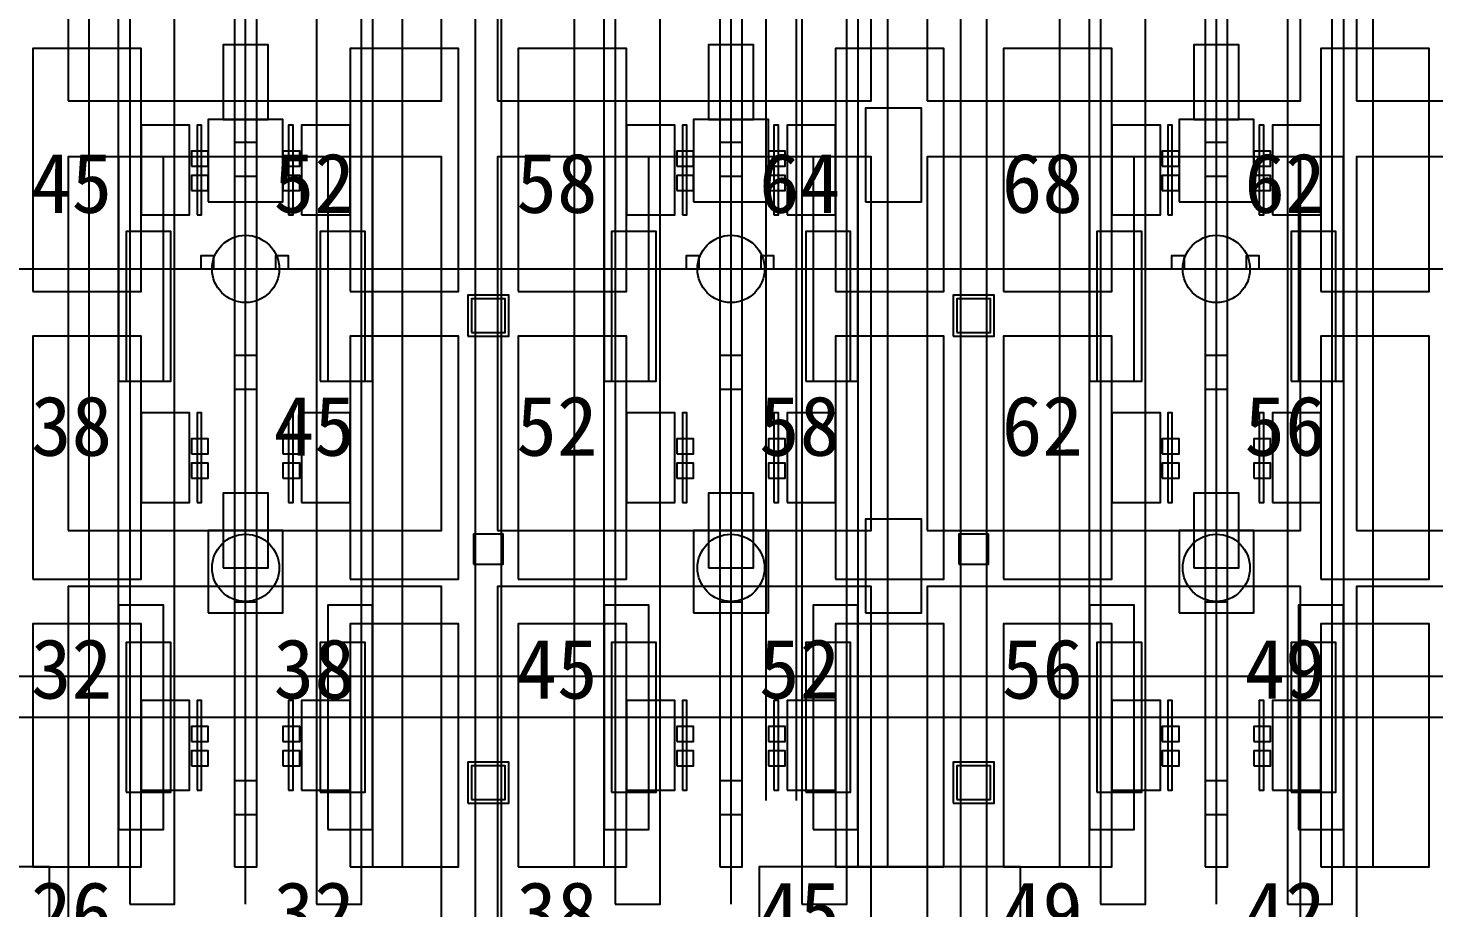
# Model space of a CAD drawing. Header units: metres. Extents: x -1640 to 1560, y -268 to 2338.
# Drawn here: x -234.57 to -196.93, y 889.9 to 913.44 of the extents above; entities that cross this region are included whole.
import ezdxf

# ---------------------------------------------------------------- set-up
doc = ezdxf.new("R2010")
doc.units = ezdxf.units.M
for name, color, linetype in [('1F_CHL', 4, 'Continuous'), ('1F_EHS_GAS_DETECTOR', 6, 'Continuous'), ('1F_PUMP', 2, 'Continuous'), ('1F_SCR', 3, 'Continuous'), ('1F_STRUCT_COLUMN', 8, 'Continuous'), ('2F_CSF_LATERAL_RACK_CONCEPT', 9, 'Continuous'), ('2F_EHS_GAS_DETECTOR', 6, 'Continuous'), ('2F_RFG', 5, 'Continuous'), ('2F_STRUCT_COLUMN', 8, 'Continuous'), ('2F_VMB', 6, 'Continuous'), ('3F_CLEANROOM_OVERHEAD_PIPE_DUCT_CONCEPT', 9, 'Continuous'), ('3F_CVD', 3, 'Continuous'), ('3F_EHS_EGRESS_DIST_M', 2, 'Continuous'), ('3F_FOUP', 5, 'Continuous'), ('3F_OHT', 9, 'Continuous'), ('3F_OHTV', 1, 'Continuous'), ('3F_STRUCT_COLUMN', 8, 'Continuous'), ('3F_TBAR', 6, 'Continuous'), ('4F_FFU', 1, 'Continuous'), ('4F_STRUCT_PLENUM_TRUSS_CONCEPT', 9, 'Continuous'), ('5F_CHL', 4, 'Continuous'), ('5F_EHS_GAS_DETECTOR', 6, 'Continuous'), ('5F_PUMP', 2, 'Continuous'), ('5F_SCR', 3, 'Continuous'), ('5F_STRUCT_COLUMN', 8, 'Continuous'), ('6F_CSF_LATERAL_RACK_CONCEPT', 9, 'Continuous'), ('6F_EHS_GAS_DETECTOR', 6, 'Continuous'), ('6F_RFG', 5, 'Continuous'), ('6F_STRUCT_COLUMN', 8, 'Continuous'), ('6F_VMB', 6, 'Continuous'), ('7F_CLEANROOM_OVERHEAD_PIPE_DUCT_CONCEPT', 9, 'Continuous'), ('7F_CVD', 3, 'Continuous'), ('7F_EHS_EGRESS_DIST_M', 2, 'Continuous'), ('7F_FOUP', 5, 'Continuous'), ('7F_OHT', 9, 'Continuous'), ('7F_OHTV', 1, 'Continuous'), ('7F_STRUCT_COLUMN', 8, 'Continuous'), ('7F_TBAR', 6, 'Continuous'), ('8F_FFU', 1, 'Continuous'), ('8F_STRUCT_PLENUM_TRUSS_CONCEPT', 9, 'Continuous'), ('EHS_GAS_SUPPLY', 3, 'Continuous'), ('EHS_PROCESS_EXHAUST', 1, 'Continuous'), ('EHS_TREATED_EXHAUST', 30, 'Continuous'), ('RF_RSC', 4, 'Continuous'), ('UTIL_GAS.SPEC_CONCEPT', 3, 'Continuous'), ('UTIL_PCW.R_CONCEPT', 1, 'Continuous'), ('UTIL_PCW.S_CONCEPT', 6, 'Continuous'), ('UTIL_UPW.R_CONCEPT', 2, 'Continuous'), ('UTIL_UPW.S_CONCEPT', 1, 'Continuous')]:
    doc.layers.add(name, color=color, linetype=linetype)

msp = doc.modelspace()

# ---------------------------------------------------------------- linework, layer by layer
at = {"layer": '1F_CHL'}
for points in [[(-212.15, 908.8), (-210.65, 908.8), (-210.65, 911.3), (-212.15, 911.3)], [(-212.15, 897.8), (-210.65, 897.8), (-210.65, 900.3), (-212.15, 900.3)]]:
    msp.add_lwpolyline(points, close=True, dxfattribs=at)
at = {"layer": '1F_EHS_GAS_DETECTOR'}
for centre in [(-228.75, 899), (-215.75, 899), (-202.75, 899)]:
    msp.add_circle(centre, 0.9, dxfattribs=at)
at = {"layer": '1F_PUMP'}
for points in [[(-231.95, 904), (-230.75, 904), (-230.75, 908), (-231.95, 908)], [(-226.75, 904), (-225.55, 904), (-225.55, 908), (-226.75, 908)], [(-218.95, 904), (-217.75, 904), (-217.75, 908), (-218.95, 908)], [(-213.75, 904), (-212.55, 904), (-212.55, 908), (-213.75, 908)], [(-205.95, 904), (-204.75, 904), (-204.75, 908), (-205.95, 908)], [(-200.75, 904), (-199.55, 904), (-199.55, 908), (-200.75, 908)], [(-231.95, 893), (-230.75, 893), (-230.75, 897), (-231.95, 897)], [(-226.75, 893), (-225.55, 893), (-225.55, 897), (-226.75, 897)], [(-218.95, 893), (-217.75, 893), (-217.75, 897), (-218.95, 897)], [(-213.75, 893), (-212.55, 893), (-212.55, 897), (-213.75, 897)], [(-205.95, 893), (-204.75, 893), (-204.75, 897), (-205.95, 897)], [(-200.75, 893), (-199.55, 893), (-199.55, 897), (-200.75, 897)]]:
    msp.add_lwpolyline(points, close=True, dxfattribs=at)
at = {"layer": '1F_SCR'}
for points in [[(-229.75, 908.8), (-227.75, 908.8), (-227.75, 911), (-229.75, 911)], [(-216.75, 908.8), (-214.75, 908.8), (-214.75, 911), (-216.75, 911)], [(-203.75, 908.8), (-201.75, 908.8), (-201.75, 911), (-203.75, 911)], [(-229.75, 897.8), (-227.75, 897.8), (-227.75, 900), (-229.75, 900)], [(-216.75, 897.8), (-214.75, 897.8), (-214.75, 900), (-216.75, 900)], [(-203.75, 897.8), (-201.75, 897.8), (-201.75, 900), (-203.75, 900)]]:
    msp.add_lwpolyline(points, close=True, dxfattribs=at)
at = {"layer": '1F_STRUCT_COLUMN'}
for points in [[(-222.8, 905.2), (-221.7, 905.2), (-221.7, 906.3), (-222.8, 906.3)], [(-209.8, 905.2), (-208.7, 905.2), (-208.7, 906.3), (-209.8, 906.3)], [(-222.8, 892.7), (-221.7, 892.7), (-221.7, 893.8), (-222.8, 893.8)], [(-209.8, 892.7), (-208.7, 892.7), (-208.7, 893.8), (-209.8, 893.8)]]:
    msp.add_lwpolyline(points, close=True, dxfattribs=at)
at = {"layer": '2F_CSF_LATERAL_RACK_CONCEPT'}
for points in [[(-232.95, 891), (-232.15, 891), (-232.15, 1041), (-232.95, 1041)], [(-225.35, 891), (-224.55, 891), (-224.55, 1041), (-225.35, 1041)], [(-219.95, 891), (-219.15, 891), (-219.15, 1041), (-219.95, 1041)], [(-212.35, 891), (-211.55, 891), (-211.55, 1041), (-212.35, 1041)], [(-206.95, 891), (-206.15, 891), (-206.15, 1041), (-206.95, 1041)], [(-199.35, 891), (-198.55, 891), (-198.55, 1041), (-199.35, 1041)]]:
    msp.add_lwpolyline(points, close=True, dxfattribs=at)
at = {"layer": '2F_EHS_GAS_DETECTOR'}
for centre in [(-228.75, 907), (-215.75, 907), (-202.75, 907)]:
    msp.add_circle(centre, 0.9, dxfattribs=at)
at = {"layer": '2F_RFG'}
for points in [[(-232.15, 904), (-230.95, 904), (-230.95, 910), (-232.15, 910)], [(-226.55, 904), (-225.35, 904), (-225.35, 910), (-226.55, 910)], [(-219.15, 904), (-217.95, 904), (-217.95, 910), (-219.15, 910)], [(-213.55, 904), (-212.35, 904), (-212.35, 910), (-213.55, 910)], [(-206.15, 904), (-204.95, 904), (-204.95, 910), (-206.15, 910)], [(-200.55, 904), (-199.35, 904), (-199.35, 910), (-200.55, 910)], [(-232.15, 892), (-230.95, 892), (-230.95, 898), (-232.15, 898)], [(-226.55, 892), (-225.35, 892), (-225.35, 898), (-226.55, 898)], [(-219.15, 892), (-217.95, 892), (-217.95, 898), (-219.15, 898)], [(-213.55, 892), (-212.35, 892), (-212.35, 898), (-213.55, 898)], [(-206.15, 892), (-204.95, 892), (-204.95, 898), (-206.15, 898)], [(-200.55, 892), (-199.35, 892), (-199.35, 898), (-200.55, 898)]]:
    msp.add_lwpolyline(points, close=True, dxfattribs=at)
at = {"layer": '2F_STRUCT_COLUMN'}
for points in [[(-222.7, 905.3), (-221.8, 905.3), (-221.8, 906.2), (-222.7, 906.2)], [(-209.7, 905.3), (-208.8, 905.3), (-208.8, 906.2), (-209.7, 906.2)], [(-222.7, 892.8), (-221.8, 892.8), (-221.8, 893.7), (-222.7, 893.7)], [(-209.7, 892.8), (-208.8, 892.8), (-208.8, 893.7), (-209.7, 893.7)]]:
    msp.add_lwpolyline(points, close=True, dxfattribs=at)
at = {"layer": '2F_VMB'}
for points in [[(-229.35, 911), (-228.15, 911), (-228.15, 913), (-229.35, 913)], [(-216.35, 911), (-215.15, 911), (-215.15, 913), (-216.35, 913)], [(-203.35, 911), (-202.15, 911), (-202.15, 913), (-203.35, 913)], [(-229.35, 899), (-228.15, 899), (-228.15, 901), (-229.35, 901)], [(-216.35, 899), (-215.15, 899), (-215.15, 901), (-216.35, 901)], [(-203.35, 899), (-202.15, 899), (-202.15, 901), (-203.35, 901)]]:
    msp.add_lwpolyline(points, close=True, dxfattribs=at)
at = {"layer": '3F_CLEANROOM_OVERHEAD_PIPE_DUCT_CONCEPT'}
for points in [[(-231.85, 890), (-230.65, 890), (-230.65, 1042), (-231.85, 1042)], [(-226.85, 890), (-225.65, 890), (-225.65, 1042), (-226.85, 1042)], [(-218.85, 890), (-217.65, 890), (-217.65, 1042), (-218.85, 1042)], [(-213.85, 890), (-212.65, 890), (-212.65, 1042), (-213.85, 1042)], [(-205.85, 890), (-204.65, 890), (-204.65, 1042), (-205.85, 1042)], [(-200.85, 890), (-199.65, 890), (-199.65, 1042), (-200.85, 1042)]]:
    msp.add_lwpolyline(points, close=True, dxfattribs=at)
at = {"layer": '3F_CVD'}
for points in [[(-234.45, 906.4), (-231.55, 906.4), (-231.55, 912.9), (-234.45, 912.9)], [(-225.95, 906.4), (-223.05, 906.4), (-223.05, 912.9), (-225.95, 912.9)], [(-221.45, 906.4), (-218.55, 906.4), (-218.55, 912.9), (-221.45, 912.9)], [(-212.95, 906.4), (-210.05, 906.4), (-210.05, 912.9), (-212.95, 912.9)], [(-208.45, 906.4), (-205.55, 906.4), (-205.55, 912.9), (-208.45, 912.9)], [(-199.95, 906.4), (-197.05, 906.4), (-197.05, 912.9), (-199.95, 912.9)], [(-231.55, 908.45), (-230.25, 908.45), (-230.25, 910.85), (-231.55, 910.85)], [(-227.25, 908.45), (-225.95, 908.45), (-225.95, 910.85), (-227.25, 910.85)], [(-218.55, 908.45), (-217.25, 908.45), (-217.25, 910.85), (-218.55, 910.85)], [(-214.25, 908.45), (-212.95, 908.45), (-212.95, 910.85), (-214.25, 910.85)], [(-205.55, 908.45), (-204.25, 908.45), (-204.25, 910.85), (-205.55, 910.85)], [(-201.25, 908.45), (-199.95, 908.45), (-199.95, 910.85), (-201.25, 910.85)], [(-234.45, 898.7), (-231.55, 898.7), (-231.55, 905.2), (-234.45, 905.2)], [(-225.95, 898.7), (-223.05, 898.7), (-223.05, 905.2), (-225.95, 905.2)], [(-221.45, 898.7), (-218.55, 898.7), (-218.55, 905.2), (-221.45, 905.2)], [(-212.95, 898.7), (-210.05, 898.7), (-210.05, 905.2), (-212.95, 905.2)], [(-208.45, 898.7), (-205.55, 898.7), (-205.55, 905.2), (-208.45, 905.2)], [(-199.95, 898.7), (-197.05, 898.7), (-197.05, 905.2), (-199.95, 905.2)], [(-231.55, 900.75), (-230.25, 900.75), (-230.25, 903.15), (-231.55, 903.15)], [(-227.25, 900.75), (-225.95, 900.75), (-225.95, 903.15), (-227.25, 903.15)], [(-218.55, 900.75), (-217.25, 900.75), (-217.25, 903.15), (-218.55, 903.15)], [(-214.25, 900.75), (-212.95, 900.75), (-212.95, 903.15), (-214.25, 903.15)], [(-205.55, 900.75), (-204.25, 900.75), (-204.25, 903.15), (-205.55, 903.15)], [(-201.25, 900.75), (-199.95, 900.75), (-199.95, 903.15), (-201.25, 903.15)], [(-234.45, 891), (-231.55, 891), (-231.55, 897.5), (-234.45, 897.5)], [(-225.95, 891), (-223.05, 891), (-223.05, 897.5), (-225.95, 897.5)], [(-221.45, 891), (-218.55, 891), (-218.55, 897.5), (-221.45, 897.5)], [(-212.95, 891), (-210.05, 891), (-210.05, 897.5), (-212.95, 897.5)], [(-208.45, 891), (-205.55, 891), (-205.55, 897.5), (-208.45, 897.5)], [(-199.95, 891), (-197.05, 891), (-197.05, 897.5), (-199.95, 897.5)], [(-231.55, 893.05), (-230.25, 893.05), (-230.25, 895.45), (-231.55, 895.45)], [(-227.25, 893.05), (-225.95, 893.05), (-225.95, 895.45), (-227.25, 895.45)], [(-218.55, 893.05), (-217.25, 893.05), (-217.25, 895.45), (-218.55, 895.45)], [(-214.25, 893.05), (-212.95, 893.05), (-212.95, 895.45), (-214.25, 895.45)], [(-205.55, 893.05), (-204.25, 893.05), (-204.25, 895.45), (-205.55, 895.45)], [(-201.25, 893.05), (-199.95, 893.05), (-199.95, 895.45), (-201.25, 895.45)]]:
    msp.add_lwpolyline(points, close=True, dxfattribs=at)
at = {"layer": '3F_FOUP'}
for points in [[(-230.2, 909.75), (-229.75, 909.75), (-229.75, 910.15), (-230.2, 910.15)], [(-227.75, 909.75), (-227.3, 909.75), (-227.3, 910.15), (-227.75, 910.15)], [(-217.2, 909.75), (-216.75, 909.75), (-216.75, 910.15), (-217.2, 910.15)], [(-214.75, 909.75), (-214.3, 909.75), (-214.3, 910.15), (-214.75, 910.15)], [(-204.2, 909.75), (-203.75, 909.75), (-203.75, 910.15), (-204.2, 910.15)], [(-201.75, 909.75), (-201.3, 909.75), (-201.3, 910.15), (-201.75, 910.15)], [(-230.2, 909.1), (-229.75, 909.1), (-229.75, 909.5), (-230.2, 909.5)], [(-227.75, 909.1), (-227.3, 909.1), (-227.3, 909.5), (-227.75, 909.5)], [(-217.2, 909.1), (-216.75, 909.1), (-216.75, 909.5), (-217.2, 909.5)], [(-214.75, 909.1), (-214.3, 909.1), (-214.3, 909.5), (-214.75, 909.5)], [(-204.2, 909.1), (-203.75, 909.1), (-203.75, 909.5), (-204.2, 909.5)], [(-201.75, 909.1), (-201.3, 909.1), (-201.3, 909.5), (-201.75, 909.5)], [(-230.2, 902.05), (-229.75, 902.05), (-229.75, 902.45), (-230.2, 902.45)], [(-227.75, 902.05), (-227.3, 902.05), (-227.3, 902.45), (-227.75, 902.45)], [(-217.2, 902.05), (-216.75, 902.05), (-216.75, 902.45), (-217.2, 902.45)], [(-214.75, 902.05), (-214.3, 902.05), (-214.3, 902.45), (-214.75, 902.45)], [(-204.2, 902.05), (-203.75, 902.05), (-203.75, 902.45), (-204.2, 902.45)], [(-201.75, 902.05), (-201.3, 902.05), (-201.3, 902.45), (-201.75, 902.45)], [(-230.2, 901.4), (-229.75, 901.4), (-229.75, 901.8), (-230.2, 901.8)], [(-227.75, 901.4), (-227.3, 901.4), (-227.3, 901.8), (-227.75, 901.8)], [(-217.2, 901.4), (-216.75, 901.4), (-216.75, 901.8), (-217.2, 901.8)], [(-214.75, 901.4), (-214.3, 901.4), (-214.3, 901.8), (-214.75, 901.8)], [(-204.2, 901.4), (-203.75, 901.4), (-203.75, 901.8), (-204.2, 901.8)], [(-201.75, 901.4), (-201.3, 901.4), (-201.3, 901.8), (-201.75, 901.8)], [(-230.2, 894.35), (-229.75, 894.35), (-229.75, 894.75), (-230.2, 894.75)], [(-227.75, 894.35), (-227.3, 894.35), (-227.3, 894.75), (-227.75, 894.75)], [(-217.2, 894.35), (-216.75, 894.35), (-216.75, 894.75), (-217.2, 894.75)], [(-214.75, 894.35), (-214.3, 894.35), (-214.3, 894.75), (-214.75, 894.75)], [(-204.2, 894.35), (-203.75, 894.35), (-203.75, 894.75), (-204.2, 894.75)], [(-201.75, 894.35), (-201.3, 894.35), (-201.3, 894.75), (-201.75, 894.75)], [(-230.2, 893.7), (-229.75, 893.7), (-229.75, 894.1), (-230.2, 894.1)], [(-227.75, 893.7), (-227.3, 893.7), (-227.3, 894.1), (-227.75, 894.1)], [(-217.2, 893.7), (-216.75, 893.7), (-216.75, 894.1), (-217.2, 894.1)], [(-214.75, 893.7), (-214.3, 893.7), (-214.3, 894.1), (-214.75, 894.1)], [(-204.2, 893.7), (-203.75, 893.7), (-203.75, 894.1), (-204.2, 894.1)], [(-201.75, 893.7), (-201.3, 893.7), (-201.3, 894.1), (-201.75, 894.1)]]:
    msp.add_lwpolyline(points, close=True, dxfattribs=at)
at = {"layer": '3F_OHT'}
for p, q in [((-228.75, 890), (-228.75, 962)), ((-215.75, 890), (-215.75, 962)), ((-202.75, 890), (-202.75, 962))]:
    msp.add_line(p, q, dxfattribs=at)
at = {"layer": '3F_OHTV'}
for points in [[(-229.05, 909.48), (-228.45, 909.48), (-228.45, 910.38), (-229.05, 910.38)], [(-216.05, 909.48), (-215.45, 909.48), (-215.45, 910.38), (-216.05, 910.38)], [(-203.05, 909.48), (-202.45, 909.48), (-202.45, 910.38), (-203.05, 910.38)], [(-229.05, 903.78), (-228.45, 903.78), (-228.45, 904.68), (-229.05, 904.68)], [(-216.05, 903.78), (-215.45, 903.78), (-215.45, 904.68), (-216.05, 904.68)], [(-203.05, 903.78), (-202.45, 903.78), (-202.45, 904.68), (-203.05, 904.68)], [(-229.05, 898.09), (-228.45, 898.09), (-228.45, 898.99), (-229.05, 898.99)], [(-216.05, 898.09), (-215.45, 898.09), (-215.45, 898.99), (-216.05, 898.99)], [(-203.05, 898.09), (-202.45, 898.09), (-202.45, 898.99), (-203.05, 898.99)], [(-229.05, 892.4), (-228.45, 892.4), (-228.45, 893.3), (-229.05, 893.3)], [(-216.05, 892.4), (-215.45, 892.4), (-215.45, 893.3), (-216.05, 893.3)], [(-203.05, 892.4), (-202.45, 892.4), (-202.45, 893.3), (-203.05, 893.3)]]:
    msp.add_lwpolyline(points, close=True, dxfattribs=at)
at = {"layer": '3F_STRUCT_COLUMN'}
for points in [[(-222.65, 899.1), (-221.85, 899.1), (-221.85, 899.9), (-222.65, 899.9)], [(-209.65, 899.1), (-208.85, 899.1), (-208.85, 899.9), (-209.65, 899.9)]]:
    msp.add_lwpolyline(points, close=True, dxfattribs=at)
at = {"layer": '3F_TBAR'}
for points in [[(-230.05, 908.45), (-229.93, 908.45), (-229.93, 910.85), (-230.05, 910.85)], [(-227.6, 908.45), (-227.48, 908.45), (-227.48, 910.85), (-227.6, 910.85)], [(-217.05, 908.45), (-216.93, 908.45), (-216.93, 910.85), (-217.05, 910.85)], [(-214.6, 908.45), (-214.48, 908.45), (-214.48, 910.85), (-214.6, 910.85)], [(-204.05, 908.45), (-203.93, 908.45), (-203.93, 910.85), (-204.05, 910.85)], [(-201.6, 908.45), (-201.48, 908.45), (-201.48, 910.85), (-201.6, 910.85)], [(-230.05, 900.75), (-229.93, 900.75), (-229.93, 903.15), (-230.05, 903.15)], [(-227.6, 900.75), (-227.48, 900.75), (-227.48, 903.15), (-227.6, 903.15)], [(-217.05, 900.75), (-216.93, 900.75), (-216.93, 903.15), (-217.05, 903.15)], [(-214.6, 900.75), (-214.48, 900.75), (-214.48, 903.15), (-214.6, 903.15)], [(-204.05, 900.75), (-203.93, 900.75), (-203.93, 903.15), (-204.05, 903.15)], [(-201.6, 900.75), (-201.48, 900.75), (-201.48, 903.15), (-201.6, 903.15)], [(-230.05, 893.05), (-229.93, 893.05), (-229.93, 895.45), (-230.05, 895.45)], [(-227.6, 893.05), (-227.48, 893.05), (-227.48, 895.45), (-227.6, 895.45)], [(-217.05, 893.05), (-216.93, 893.05), (-216.93, 895.45), (-217.05, 895.45)], [(-214.6, 893.05), (-214.48, 893.05), (-214.48, 895.45), (-214.6, 895.45)], [(-204.05, 893.05), (-203.93, 893.05), (-203.93, 895.45), (-204.05, 895.45)], [(-201.6, 893.05), (-201.48, 893.05), (-201.48, 895.45), (-201.6, 895.45)]]:
    msp.add_lwpolyline(points, close=True, dxfattribs=at)
at = {"layer": '4F_FFU'}
for points in [[(-233.5, 911.5), (-223.5, 911.5), (-223.5, 921.5), (-233.5, 921.5)], [(-222, 911.5), (-212, 911.5), (-212, 921.5), (-222, 921.5)], [(-210.5, 911.5), (-200.5, 911.5), (-200.5, 921.5), (-210.5, 921.5)], [(-199, 911.5), (-189, 911.5), (-189, 921.5), (-199, 921.5)], [(-233.5, 900), (-223.5, 900), (-223.5, 910), (-233.5, 910)], [(-222, 900), (-212, 900), (-212, 910), (-222, 910)], [(-210.5, 900), (-200.5, 900), (-200.5, 910), (-210.5, 910)], [(-199, 900), (-189, 900), (-189, 910), (-199, 910)], [(-233.5, 888.5), (-223.5, 888.5), (-223.5, 898.5), (-233.5, 898.5)], [(-222, 888.5), (-212, 888.5), (-212, 898.5), (-222, 898.5)], [(-210.5, 888.5), (-200.5, 888.5), (-200.5, 898.5), (-210.5, 898.5)], [(-199, 888.5), (-189, 888.5), (-189, 898.5), (-199, 898.5)]]:
    msp.add_lwpolyline(points, close=True, dxfattribs=at)
at = {"layer": '4F_STRUCT_PLENUM_TRUSS_CONCEPT'}
for points in [[(-222.6, 887), (-221.9, 887), (-221.9, 1045), (-222.6, 1045)], [(-209.6, 887), (-208.9, 887), (-208.9, 1045), (-209.6, 1045)]]:
    msp.add_lwpolyline(points, close=True, dxfattribs=at)
at = {"layer": '5F_CHL'}
for points in [[(-212.15, 908.8), (-210.65, 908.8), (-210.65, 911.3), (-212.15, 911.3)], [(-212.15, 897.8), (-210.65, 897.8), (-210.65, 900.3), (-212.15, 900.3)]]:
    msp.add_lwpolyline(points, close=True, dxfattribs=at)
at = {"layer": '5F_EHS_GAS_DETECTOR'}
for centre in [(-228.75, 899), (-215.75, 899), (-202.75, 899)]:
    msp.add_circle(centre, 0.9, dxfattribs=at)
at = {"layer": '5F_PUMP'}
for points in [[(-231.95, 904), (-230.75, 904), (-230.75, 908), (-231.95, 908)], [(-226.75, 904), (-225.55, 904), (-225.55, 908), (-226.75, 908)], [(-218.95, 904), (-217.75, 904), (-217.75, 908), (-218.95, 908)], [(-213.75, 904), (-212.55, 904), (-212.55, 908), (-213.75, 908)], [(-205.95, 904), (-204.75, 904), (-204.75, 908), (-205.95, 908)], [(-200.75, 904), (-199.55, 904), (-199.55, 908), (-200.75, 908)], [(-231.95, 893), (-230.75, 893), (-230.75, 897), (-231.95, 897)], [(-226.75, 893), (-225.55, 893), (-225.55, 897), (-226.75, 897)], [(-218.95, 893), (-217.75, 893), (-217.75, 897), (-218.95, 897)], [(-213.75, 893), (-212.55, 893), (-212.55, 897), (-213.75, 897)], [(-205.95, 893), (-204.75, 893), (-204.75, 897), (-205.95, 897)], [(-200.75, 893), (-199.55, 893), (-199.55, 897), (-200.75, 897)]]:
    msp.add_lwpolyline(points, close=True, dxfattribs=at)
at = {"layer": '5F_SCR'}
for points in [[(-229.75, 908.8), (-227.75, 908.8), (-227.75, 911), (-229.75, 911)], [(-216.75, 908.8), (-214.75, 908.8), (-214.75, 911), (-216.75, 911)], [(-203.75, 908.8), (-201.75, 908.8), (-201.75, 911), (-203.75, 911)], [(-229.75, 897.8), (-227.75, 897.8), (-227.75, 900), (-229.75, 900)], [(-216.75, 897.8), (-214.75, 897.8), (-214.75, 900), (-216.75, 900)], [(-203.75, 897.8), (-201.75, 897.8), (-201.75, 900), (-203.75, 900)]]:
    msp.add_lwpolyline(points, close=True, dxfattribs=at)
at = {"layer": '5F_STRUCT_COLUMN'}
for points in [[(-222.8, 905.2), (-221.7, 905.2), (-221.7, 906.3), (-222.8, 906.3)], [(-209.8, 905.2), (-208.7, 905.2), (-208.7, 906.3), (-209.8, 906.3)], [(-222.8, 892.7), (-221.7, 892.7), (-221.7, 893.8), (-222.8, 893.8)], [(-209.8, 892.7), (-208.7, 892.7), (-208.7, 893.8), (-209.8, 893.8)]]:
    msp.add_lwpolyline(points, close=True, dxfattribs=at)
at = {"layer": '6F_CSF_LATERAL_RACK_CONCEPT'}
for points in [[(-232.95, 891), (-232.15, 891), (-232.15, 1041), (-232.95, 1041)], [(-225.35, 891), (-224.55, 891), (-224.55, 1041), (-225.35, 1041)], [(-219.95, 891), (-219.15, 891), (-219.15, 1041), (-219.95, 1041)], [(-212.35, 891), (-211.55, 891), (-211.55, 1041), (-212.35, 1041)], [(-206.95, 891), (-206.15, 891), (-206.15, 1041), (-206.95, 1041)], [(-199.35, 891), (-198.55, 891), (-198.55, 1041), (-199.35, 1041)]]:
    msp.add_lwpolyline(points, close=True, dxfattribs=at)
at = {"layer": '6F_EHS_GAS_DETECTOR'}
for centre in [(-228.75, 907), (-215.75, 907), (-202.75, 907)]:
    msp.add_circle(centre, 0.9, dxfattribs=at)
at = {"layer": '6F_RFG'}
for points in [[(-232.15, 904), (-230.95, 904), (-230.95, 910), (-232.15, 910)], [(-226.55, 904), (-225.35, 904), (-225.35, 910), (-226.55, 910)], [(-219.15, 904), (-217.95, 904), (-217.95, 910), (-219.15, 910)], [(-213.55, 904), (-212.35, 904), (-212.35, 910), (-213.55, 910)], [(-206.15, 904), (-204.95, 904), (-204.95, 910), (-206.15, 910)], [(-200.55, 904), (-199.35, 904), (-199.35, 910), (-200.55, 910)], [(-232.15, 892), (-230.95, 892), (-230.95, 898), (-232.15, 898)], [(-226.55, 892), (-225.35, 892), (-225.35, 898), (-226.55, 898)], [(-219.15, 892), (-217.95, 892), (-217.95, 898), (-219.15, 898)], [(-213.55, 892), (-212.35, 892), (-212.35, 898), (-213.55, 898)], [(-206.15, 892), (-204.95, 892), (-204.95, 898), (-206.15, 898)], [(-200.55, 892), (-199.35, 892), (-199.35, 898), (-200.55, 898)]]:
    msp.add_lwpolyline(points, close=True, dxfattribs=at)
at = {"layer": '6F_STRUCT_COLUMN'}
for points in [[(-222.7, 905.3), (-221.8, 905.3), (-221.8, 906.2), (-222.7, 906.2)], [(-209.7, 905.3), (-208.8, 905.3), (-208.8, 906.2), (-209.7, 906.2)], [(-222.7, 892.8), (-221.8, 892.8), (-221.8, 893.7), (-222.7, 893.7)], [(-209.7, 892.8), (-208.8, 892.8), (-208.8, 893.7), (-209.7, 893.7)]]:
    msp.add_lwpolyline(points, close=True, dxfattribs=at)
at = {"layer": '6F_VMB'}
for points in [[(-229.35, 911), (-228.15, 911), (-228.15, 913), (-229.35, 913)], [(-216.35, 911), (-215.15, 911), (-215.15, 913), (-216.35, 913)], [(-203.35, 911), (-202.15, 911), (-202.15, 913), (-203.35, 913)], [(-229.35, 899), (-228.15, 899), (-228.15, 901), (-229.35, 901)], [(-216.35, 899), (-215.15, 899), (-215.15, 901), (-216.35, 901)], [(-203.35, 899), (-202.15, 899), (-202.15, 901), (-203.35, 901)]]:
    msp.add_lwpolyline(points, close=True, dxfattribs=at)
at = {"layer": '7F_CLEANROOM_OVERHEAD_PIPE_DUCT_CONCEPT'}
for points in [[(-231.85, 890), (-230.65, 890), (-230.65, 1042), (-231.85, 1042)], [(-226.85, 890), (-225.65, 890), (-225.65, 1042), (-226.85, 1042)], [(-218.85, 890), (-217.65, 890), (-217.65, 1042), (-218.85, 1042)], [(-213.85, 890), (-212.65, 890), (-212.65, 1042), (-213.85, 1042)], [(-205.85, 890), (-204.65, 890), (-204.65, 1042), (-205.85, 1042)], [(-200.85, 890), (-199.65, 890), (-199.65, 1042), (-200.85, 1042)]]:
    msp.add_lwpolyline(points, close=True, dxfattribs=at)
at = {"layer": '7F_CVD'}
for points in [[(-234.45, 906.4), (-231.55, 906.4), (-231.55, 912.9), (-234.45, 912.9)], [(-225.95, 906.4), (-223.05, 906.4), (-223.05, 912.9), (-225.95, 912.9)], [(-221.45, 906.4), (-218.55, 906.4), (-218.55, 912.9), (-221.45, 912.9)], [(-212.95, 906.4), (-210.05, 906.4), (-210.05, 912.9), (-212.95, 912.9)], [(-208.45, 906.4), (-205.55, 906.4), (-205.55, 912.9), (-208.45, 912.9)], [(-199.95, 906.4), (-197.05, 906.4), (-197.05, 912.9), (-199.95, 912.9)], [(-231.55, 908.45), (-230.25, 908.45), (-230.25, 910.85), (-231.55, 910.85)], [(-227.25, 908.45), (-225.95, 908.45), (-225.95, 910.85), (-227.25, 910.85)], [(-218.55, 908.45), (-217.25, 908.45), (-217.25, 910.85), (-218.55, 910.85)], [(-214.25, 908.45), (-212.95, 908.45), (-212.95, 910.85), (-214.25, 910.85)], [(-205.55, 908.45), (-204.25, 908.45), (-204.25, 910.85), (-205.55, 910.85)], [(-201.25, 908.45), (-199.95, 908.45), (-199.95, 910.85), (-201.25, 910.85)], [(-234.45, 898.7), (-231.55, 898.7), (-231.55, 905.2), (-234.45, 905.2)], [(-225.95, 898.7), (-223.05, 898.7), (-223.05, 905.2), (-225.95, 905.2)], [(-221.45, 898.7), (-218.55, 898.7), (-218.55, 905.2), (-221.45, 905.2)], [(-212.95, 898.7), (-210.05, 898.7), (-210.05, 905.2), (-212.95, 905.2)], [(-208.45, 898.7), (-205.55, 898.7), (-205.55, 905.2), (-208.45, 905.2)], [(-199.95, 898.7), (-197.05, 898.7), (-197.05, 905.2), (-199.95, 905.2)], [(-231.55, 900.75), (-230.25, 900.75), (-230.25, 903.15), (-231.55, 903.15)], [(-227.25, 900.75), (-225.95, 900.75), (-225.95, 903.15), (-227.25, 903.15)], [(-218.55, 900.75), (-217.25, 900.75), (-217.25, 903.15), (-218.55, 903.15)], [(-214.25, 900.75), (-212.95, 900.75), (-212.95, 903.15), (-214.25, 903.15)], [(-205.55, 900.75), (-204.25, 900.75), (-204.25, 903.15), (-205.55, 903.15)], [(-201.25, 900.75), (-199.95, 900.75), (-199.95, 903.15), (-201.25, 903.15)], [(-234.45, 891), (-231.55, 891), (-231.55, 897.5), (-234.45, 897.5)], [(-225.95, 891), (-223.05, 891), (-223.05, 897.5), (-225.95, 897.5)], [(-221.45, 891), (-218.55, 891), (-218.55, 897.5), (-221.45, 897.5)], [(-212.95, 891), (-210.05, 891), (-210.05, 897.5), (-212.95, 897.5)], [(-208.45, 891), (-205.55, 891), (-205.55, 897.5), (-208.45, 897.5)], [(-199.95, 891), (-197.05, 891), (-197.05, 897.5), (-199.95, 897.5)], [(-231.55, 893.05), (-230.25, 893.05), (-230.25, 895.45), (-231.55, 895.45)], [(-227.25, 893.05), (-225.95, 893.05), (-225.95, 895.45), (-227.25, 895.45)], [(-218.55, 893.05), (-217.25, 893.05), (-217.25, 895.45), (-218.55, 895.45)], [(-214.25, 893.05), (-212.95, 893.05), (-212.95, 895.45), (-214.25, 895.45)], [(-205.55, 893.05), (-204.25, 893.05), (-204.25, 895.45), (-205.55, 895.45)], [(-201.25, 893.05), (-199.95, 893.05), (-199.95, 895.45), (-201.25, 895.45)]]:
    msp.add_lwpolyline(points, close=True, dxfattribs=at)
at = {"layer": '7F_FOUP'}
for points in [[(-230.2, 909.75), (-229.75, 909.75), (-229.75, 910.15), (-230.2, 910.15)], [(-227.75, 909.75), (-227.3, 909.75), (-227.3, 910.15), (-227.75, 910.15)], [(-217.2, 909.75), (-216.75, 909.75), (-216.75, 910.15), (-217.2, 910.15)], [(-214.75, 909.75), (-214.3, 909.75), (-214.3, 910.15), (-214.75, 910.15)], [(-204.2, 909.75), (-203.75, 909.75), (-203.75, 910.15), (-204.2, 910.15)], [(-201.75, 909.75), (-201.3, 909.75), (-201.3, 910.15), (-201.75, 910.15)], [(-230.2, 909.1), (-229.75, 909.1), (-229.75, 909.5), (-230.2, 909.5)], [(-227.75, 909.1), (-227.3, 909.1), (-227.3, 909.5), (-227.75, 909.5)], [(-217.2, 909.1), (-216.75, 909.1), (-216.75, 909.5), (-217.2, 909.5)], [(-214.75, 909.1), (-214.3, 909.1), (-214.3, 909.5), (-214.75, 909.5)], [(-204.2, 909.1), (-203.75, 909.1), (-203.75, 909.5), (-204.2, 909.5)], [(-201.75, 909.1), (-201.3, 909.1), (-201.3, 909.5), (-201.75, 909.5)], [(-230.2, 902.05), (-229.75, 902.05), (-229.75, 902.45), (-230.2, 902.45)], [(-227.75, 902.05), (-227.3, 902.05), (-227.3, 902.45), (-227.75, 902.45)], [(-217.2, 902.05), (-216.75, 902.05), (-216.75, 902.45), (-217.2, 902.45)], [(-214.75, 902.05), (-214.3, 902.05), (-214.3, 902.45), (-214.75, 902.45)], [(-204.2, 902.05), (-203.75, 902.05), (-203.75, 902.45), (-204.2, 902.45)], [(-201.75, 902.05), (-201.3, 902.05), (-201.3, 902.45), (-201.75, 902.45)], [(-230.2, 901.4), (-229.75, 901.4), (-229.75, 901.8), (-230.2, 901.8)], [(-227.75, 901.4), (-227.3, 901.4), (-227.3, 901.8), (-227.75, 901.8)], [(-217.2, 901.4), (-216.75, 901.4), (-216.75, 901.8), (-217.2, 901.8)], [(-214.75, 901.4), (-214.3, 901.4), (-214.3, 901.8), (-214.75, 901.8)], [(-204.2, 901.4), (-203.75, 901.4), (-203.75, 901.8), (-204.2, 901.8)], [(-201.75, 901.4), (-201.3, 901.4), (-201.3, 901.8), (-201.75, 901.8)], [(-230.2, 894.35), (-229.75, 894.35), (-229.75, 894.75), (-230.2, 894.75)], [(-227.75, 894.35), (-227.3, 894.35), (-227.3, 894.75), (-227.75, 894.75)], [(-217.2, 894.35), (-216.75, 894.35), (-216.75, 894.75), (-217.2, 894.75)], [(-214.75, 894.35), (-214.3, 894.35), (-214.3, 894.75), (-214.75, 894.75)], [(-204.2, 894.35), (-203.75, 894.35), (-203.75, 894.75), (-204.2, 894.75)], [(-201.75, 894.35), (-201.3, 894.35), (-201.3, 894.75), (-201.75, 894.75)], [(-230.2, 893.7), (-229.75, 893.7), (-229.75, 894.1), (-230.2, 894.1)], [(-227.75, 893.7), (-227.3, 893.7), (-227.3, 894.1), (-227.75, 894.1)], [(-217.2, 893.7), (-216.75, 893.7), (-216.75, 894.1), (-217.2, 894.1)], [(-214.75, 893.7), (-214.3, 893.7), (-214.3, 894.1), (-214.75, 894.1)], [(-204.2, 893.7), (-203.75, 893.7), (-203.75, 894.1), (-204.2, 894.1)], [(-201.75, 893.7), (-201.3, 893.7), (-201.3, 894.1), (-201.75, 894.1)]]:
    msp.add_lwpolyline(points, close=True, dxfattribs=at)
at = {"layer": '7F_OHT'}
for p, q in [((-228.75, 890), (-228.75, 962)), ((-215.75, 890), (-215.75, 962)), ((-202.75, 890), (-202.75, 962))]:
    msp.add_line(p, q, dxfattribs=at)
at = {"layer": '7F_OHTV'}
for points in [[(-229.05, 909.48), (-228.45, 909.48), (-228.45, 910.38), (-229.05, 910.38)], [(-216.05, 909.48), (-215.45, 909.48), (-215.45, 910.38), (-216.05, 910.38)], [(-203.05, 909.48), (-202.45, 909.48), (-202.45, 910.38), (-203.05, 910.38)], [(-229.05, 903.78), (-228.45, 903.78), (-228.45, 904.68), (-229.05, 904.68)], [(-216.05, 903.78), (-215.45, 903.78), (-215.45, 904.68), (-216.05, 904.68)], [(-203.05, 903.78), (-202.45, 903.78), (-202.45, 904.68), (-203.05, 904.68)], [(-229.05, 898.09), (-228.45, 898.09), (-228.45, 898.99), (-229.05, 898.99)], [(-216.05, 898.09), (-215.45, 898.09), (-215.45, 898.99), (-216.05, 898.99)], [(-203.05, 898.09), (-202.45, 898.09), (-202.45, 898.99), (-203.05, 898.99)], [(-229.05, 892.4), (-228.45, 892.4), (-228.45, 893.3), (-229.05, 893.3)], [(-216.05, 892.4), (-215.45, 892.4), (-215.45, 893.3), (-216.05, 893.3)], [(-203.05, 892.4), (-202.45, 892.4), (-202.45, 893.3), (-203.05, 893.3)]]:
    msp.add_lwpolyline(points, close=True, dxfattribs=at)
at = {"layer": '7F_STRUCT_COLUMN'}
for points in [[(-222.65, 899.1), (-221.85, 899.1), (-221.85, 899.9), (-222.65, 899.9)], [(-209.65, 899.1), (-208.85, 899.1), (-208.85, 899.9), (-209.65, 899.9)]]:
    msp.add_lwpolyline(points, close=True, dxfattribs=at)
at = {"layer": '7F_TBAR'}
for points in [[(-230.05, 908.45), (-229.93, 908.45), (-229.93, 910.85), (-230.05, 910.85)], [(-227.6, 908.45), (-227.48, 908.45), (-227.48, 910.85), (-227.6, 910.85)], [(-217.05, 908.45), (-216.93, 908.45), (-216.93, 910.85), (-217.05, 910.85)], [(-214.6, 908.45), (-214.48, 908.45), (-214.48, 910.85), (-214.6, 910.85)], [(-204.05, 908.45), (-203.93, 908.45), (-203.93, 910.85), (-204.05, 910.85)], [(-201.6, 908.45), (-201.48, 908.45), (-201.48, 910.85), (-201.6, 910.85)], [(-230.05, 900.75), (-229.93, 900.75), (-229.93, 903.15), (-230.05, 903.15)], [(-227.6, 900.75), (-227.48, 900.75), (-227.48, 903.15), (-227.6, 903.15)], [(-217.05, 900.75), (-216.93, 900.75), (-216.93, 903.15), (-217.05, 903.15)], [(-214.6, 900.75), (-214.48, 900.75), (-214.48, 903.15), (-214.6, 903.15)], [(-204.05, 900.75), (-203.93, 900.75), (-203.93, 903.15), (-204.05, 903.15)], [(-201.6, 900.75), (-201.48, 900.75), (-201.48, 903.15), (-201.6, 903.15)], [(-230.05, 893.05), (-229.93, 893.05), (-229.93, 895.45), (-230.05, 895.45)], [(-227.6, 893.05), (-227.48, 893.05), (-227.48, 895.45), (-227.6, 895.45)], [(-217.05, 893.05), (-216.93, 893.05), (-216.93, 895.45), (-217.05, 895.45)], [(-214.6, 893.05), (-214.48, 893.05), (-214.48, 895.45), (-214.6, 895.45)], [(-204.05, 893.05), (-203.93, 893.05), (-203.93, 895.45), (-204.05, 895.45)], [(-201.6, 893.05), (-201.48, 893.05), (-201.48, 895.45), (-201.6, 895.45)]]:
    msp.add_lwpolyline(points, close=True, dxfattribs=at)
at = {"layer": '8F_FFU'}
for points in [[(-233.5, 911.5), (-223.5, 911.5), (-223.5, 921.5), (-233.5, 921.5)], [(-222, 911.5), (-212, 911.5), (-212, 921.5), (-222, 921.5)], [(-210.5, 911.5), (-200.5, 911.5), (-200.5, 921.5), (-210.5, 921.5)], [(-199, 911.5), (-189, 911.5), (-189, 921.5), (-199, 921.5)], [(-233.5, 900), (-223.5, 900), (-223.5, 910), (-233.5, 910)], [(-222, 900), (-212, 900), (-212, 910), (-222, 910)], [(-210.5, 900), (-200.5, 900), (-200.5, 910), (-210.5, 910)], [(-199, 900), (-189, 900), (-189, 910), (-199, 910)], [(-233.5, 888.5), (-223.5, 888.5), (-223.5, 898.5), (-233.5, 898.5)], [(-222, 888.5), (-212, 888.5), (-212, 898.5), (-222, 898.5)], [(-210.5, 888.5), (-200.5, 888.5), (-200.5, 898.5), (-210.5, 898.5)], [(-199, 888.5), (-189, 888.5), (-189, 898.5), (-199, 898.5)]]:
    msp.add_lwpolyline(points, close=True, dxfattribs=at)
at = {"layer": '8F_STRUCT_PLENUM_TRUSS_CONCEPT'}
for points in [[(-222.6, 887), (-221.9, 887), (-221.9, 1045), (-222.6, 1045)], [(-209.6, 887), (-208.9, 887), (-208.9, 1045), (-209.6, 1045)]]:
    msp.add_lwpolyline(points, close=True, dxfattribs=at)
at = {"layer": 'EHS_GAS_SUPPLY'}
for points in [[(-227.95, 907), (-227.6, 907), (-227.6, 907.35), (-227.95, 907.35)], [(-227.95, 907), (-227.6, 907), (-227.6, 907.35), (-227.95, 907.35)], [(-214.95, 907), (-214.6, 907), (-214.6, 907.35), (-214.95, 907.35)], [(-214.95, 907), (-214.6, 907), (-214.6, 907.35), (-214.95, 907.35)], [(-201.95, 907), (-201.6, 907), (-201.6, 907.35), (-201.95, 907.35)], [(-201.95, 907), (-201.6, 907), (-201.6, 907.35), (-201.95, 907.35)]]:
    msp.add_lwpolyline(points, close=True, dxfattribs=at)
at = {"layer": 'EHS_PROCESS_EXHAUST'}
for points in [[(-229.95, 907), (-229.6, 907), (-229.6, 907.35), (-229.95, 907.35)], [(-229.95, 907), (-229.6, 907), (-229.6, 907.35), (-229.95, 907.35)], [(-216.95, 907), (-216.6, 907), (-216.6, 907.35), (-216.95, 907.35)], [(-216.95, 907), (-216.6, 907), (-216.6, 907.35), (-216.95, 907.35)], [(-203.95, 907), (-203.6, 907), (-203.6, 907.35), (-203.95, 907.35)], [(-203.95, 907), (-203.6, 907), (-203.6, 907.35), (-203.95, 907.35)]]:
    msp.add_lwpolyline(points, close=True, dxfattribs=at)
at = {"layer": 'EHS_TREATED_EXHAUST'}
for points in [[(-229.05, 891), (-228.45, 891), (-228.45, 1053), (-229.05, 1053)], [(-229.05, 891), (-228.45, 891), (-228.45, 1053), (-229.05, 1053)], [(-216.05, 891), (-215.45, 891), (-215.45, 1053), (-216.05, 1053)], [(-216.05, 891), (-215.45, 891), (-215.45, 1053), (-216.05, 1053)], [(-203.05, 891), (-202.45, 891), (-202.45, 1053), (-203.05, 1053)], [(-203.05, 891), (-202.45, 891), (-202.45, 1053), (-203.05, 1053)]]:
    msp.add_lwpolyline(points, close=True, dxfattribs=at)
at = {"layer": 'RF_RSC'}
for points in [[(-241, 886), (-234, 886), (-234, 891), (-241, 891)], [(-215, 886), (-208, 886), (-208, 891), (-215, 891)]]:
    msp.add_lwpolyline(points, close=True, dxfattribs=at)
at = {"layer": 'UTIL_GAS.SPEC_CONCEPT'}
msp.add_line((-275.3, 907), (286.3, 907), dxfattribs=at)
msp.add_line((-275.3, 907), (286.3, 907), dxfattribs=at)
at = {"layer": 'UTIL_PCW.R_CONCEPT'}
msp.add_line((-213.995, 892.77), (-213.995, 1039.22), dxfattribs=at)
msp.add_line((-213.995, 892.77), (-213.995, 1039.22), dxfattribs=at)
at = {"layer": 'UTIL_PCW.S_CONCEPT'}
msp.add_line((-214.805, 892.77), (-214.805, 1039.22), dxfattribs=at)
msp.add_line((-214.805, 892.77), (-214.805, 1039.22), dxfattribs=at)
at = {"layer": 'UTIL_UPW.R_CONCEPT'}
msp.add_line((-277.3, 896.1), (286.3, 896.1), dxfattribs=at)
msp.add_line((-277.3, 896.1), (286.3, 896.1), dxfattribs=at)
at = {"layer": 'UTIL_UPW.S_CONCEPT'}
msp.add_line((-277.3, 895), (286.3, 895), dxfattribs=at)
msp.add_line((-277.3, 895), (286.3, 895), dxfattribs=at)

# ---------------------------------------------------------------- texts
at = {"layer": '3F_EHS_EGRESS_DIST_M'}
for s, p in [('45', (-234.5, 908.5)), ('52', (-228, 908.5)), ('58', (-221.5, 908.5)), ('64', (-215, 908.5)), ('68', (-208.5, 908.5)), ('62', (-202, 908.5)), ('38', (-234.5, 902)), ('45', (-228, 902)), ('52', (-221.5, 902)), ('58', (-215, 902)), ('62', (-208.5, 902)), ('56', (-202, 902)), ('32', (-234.5, 895.5)), ('38', (-228, 895.5)), ('45', (-221.5, 895.5)), ('52', (-215, 895.5)), ('56', (-208.5, 895.5)), ('49', (-202, 895.5)), ('26', (-234.5, 889)), ('32', (-228, 889)), ('38', (-221.5, 889)), ('45', (-215, 889)), ('49', (-208.5, 889)), ('42', (-202, 889))]:
    msp.add_text(s, height=1.6, dxfattribs=at).set_placement(p)
at = {"layer": '7F_EHS_EGRESS_DIST_M'}
for s, p in [('45', (-234.5, 908.5)), ('52', (-228, 908.5)), ('58', (-221.5, 908.5)), ('64', (-215, 908.5)), ('68', (-208.5, 908.5)), ('62', (-202, 908.5)), ('38', (-234.5, 902)), ('45', (-228, 902)), ('52', (-221.5, 902)), ('58', (-215, 902)), ('62', (-208.5, 902)), ('56', (-202, 902)), ('32', (-234.5, 895.5)), ('38', (-228, 895.5)), ('45', (-221.5, 895.5)), ('52', (-215, 895.5)), ('56', (-208.5, 895.5)), ('49', (-202, 895.5)), ('26', (-234.5, 889)), ('32', (-228, 889)), ('38', (-221.5, 889)), ('45', (-215, 889)), ('49', (-208.5, 889)), ('42', (-202, 889))]:
    msp.add_text(s, height=1.6, dxfattribs=at).set_placement(p)

doc.saveas('drawing.dxf')
